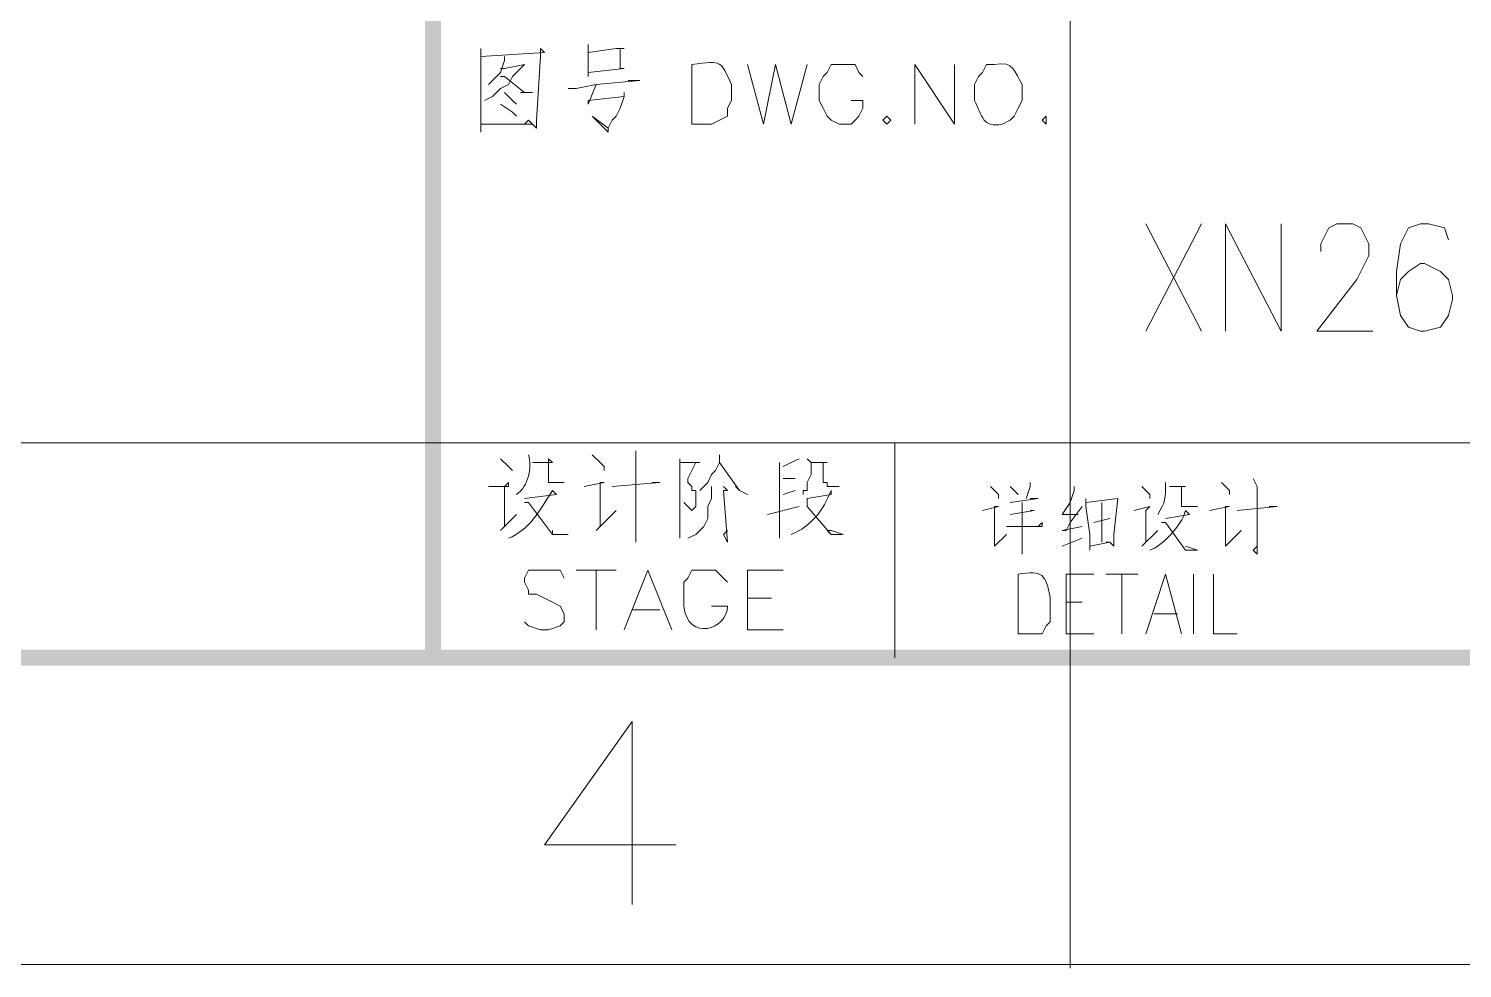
# Model space of a CAD drawing. Header units: millimetres. Extents: x 0 to 825, y 0 to 1167.
# Drawn here: x 695 to 759.8, y 0.1 to 42.6 of the extents above; entities that cross this region are included whole.
import ezdxf

# ---------------------------------------------------------------- set-up
doc = ezdxf.new("R2010")
doc.units = ezdxf.units.MM
doc.layers.add('1', color=7, linetype='Continuous')

msp = doc.modelspace()

# ---------------------------------------------------------------- hatches: boundary and pattern name
h = msp.add_hatch(color=0)
h.dxf.hatch_style = 2
h.paths.add_polyline_path([(712.941732, 14.181732), (713.661732, 14.181732), (712.941732, 82.221732)])
h = msp.add_hatch(color=0)
h.dxf.hatch_style = 2
h.paths.add_polyline_path([(713.661732, 14.181732), (712.941732, 82.221732), (713.661732, 82.221732)])
h = msp.add_hatch(color=0)
h.dxf.hatch_style = 2
h.paths.add_polyline_path([(35.421732, 14.541732), (34.701732, 13.821732), (810.141732, 14.541732)])
h = msp.add_hatch(color=0)
h.dxf.hatch_style = 2
h.paths.add_polyline_path([(34.701732, 13.821732), (810.141732, 14.541732), (810.861732, 13.821732)])
h = msp.add_hatch(color=0)
h.dxf.hatch_style = 2
h.paths.add_polyline_path([(561.201732, 14.541732), (560.481732, 13.821732), (810.141732, 14.541732)])
h = msp.add_hatch(color=0)
h.dxf.hatch_style = 2
h.paths.add_polyline_path([(560.481732, 13.821732), (810.141732, 14.541732), (810.861732, 13.821732)])

# ---------------------------------------------------------------- linework, layer by layer
at = {"layer": '1', "color": 0, "lineweight": 9}
for points in [[(0.321732, 0.321732), (824.361732, 0.321732), (824.361732, 1166.721732), (0.321732, 1166.721732), (0.321732, 0.321732)], [(715.461732, 41.361732), (718.341732, 41.541732)], [(720.321732, 41.541732), (720.321732, 41.901732)], [(716.541732, 40.821732), (717.441732, 41.001732)], [(727.521732, 41.001732), (728.241732, 38.301732), (728.781732, 41.001732), (729.501732, 38.301732), (730.221732, 41.001732)], [(732.741732, 40.461732), (732.561732, 40.641732), (732.381732, 41.001732), (732.201732, 41.001732), (731.661732, 41.001732), (731.301732, 41.001732), (731.121732, 40.641732), (730.941732, 40.461732), (730.761732, 40.101732), (730.761732, 39.381732), (730.941732, 39.021732), (731.121732, 38.661732), (731.301732, 38.481732), (731.661732, 38.301732), (732.201732, 38.301732), (732.381732, 38.481732), (732.561732, 38.661732), (732.741732, 39.021732), (732.741732, 39.381732), (732.201732, 39.381732)], [(735.081732, 38.301732), (735.081732, 41.001732), (736.881732, 38.301732), (736.881732, 41.001732)], [(716.541732, 40.821732), (716.361732, 40.821732)], [(716.541732, 40.461732), (716.361732, 40.461732)], [(720.681732, 40.101732), (720.321732, 39.201732)], [(733.821732, 38.661732), (733.641732, 38.481732), (733.821732, 38.301732), (734.001732, 38.481732), (733.821732, 38.661732)], [(741.021732, 38.661732), (740.841732, 38.481732), (741.021732, 38.301732), (741.021732, 38.481732), (741.021732, 38.661732)], [(745.521732, 28.941732), (748.041732, 33.801732)], [(745.521732, 33.801732), (748.041732, 28.941732)], [(749.121732, 28.941732), (749.121732, 33.801732), (751.641732, 28.941732), (751.641732, 33.801732)], [(753.441732, 32.541732), (753.441732, 32.901732), (753.621732, 33.261732), (753.801732, 33.621732), (754.161732, 33.801732), (754.881732, 33.801732), (755.241732, 33.621732), (755.421732, 33.261732), (755.601732, 32.901732), (755.601732, 32.361732), (755.421732, 32.001732), (755.061732, 31.281732), (753.261732, 28.941732), (755.781732, 28.941732)], [(759.201732, 33.081732), (759.021732, 33.621732), (758.301732, 33.801732), (757.941732, 33.801732), (757.401732, 33.621732), (757.041732, 32.901732), (756.861732, 31.641732), (756.861732, 30.561732), (757.041732, 29.661732), (757.401732, 29.121732), (757.941732, 28.941732), (758.121732, 28.941732), (758.841732, 29.121732), (759.201732, 29.661732), (759.381732, 30.381732), (759.381732, 30.561732), (759.201732, 31.281732), (758.841732, 31.641732), (758.121732, 32.001732), (757.941732, 32.001732), (757.401732, 31.641732), (757.041732, 31.281732), (756.861732, 30.561732)], [(560.841732, 23.901732), (810.501732, 23.901732)], [(734.181732, 14.181732), (734.181732, 23.901732)], [(724.461732, 23.001732), (724.461732, 23.181732)], [(729.141732, 22.281732), (729.681732, 22.281732)], [(740.301732, 22.101732), (740.301732, 21.921732), (740.121732, 21.381732)], [(748.941732, 22.101732), (749.121732, 21.921732), (749.301732, 21.741732), (749.301732, 21.561732)], [(750.381732, 22.281732), (750.561732, 21.921732), (750.561732, 18.861732), (750.381732, 19.041732), (750.561732, 19.221732)], [(716.721732, 21.921732), (715.821732, 21.921732)], [(729.681732, 21.741732), (729.141732, 21.561732)], [(738.501732, 21.921732), (738.681732, 21.741732), (738.861732, 21.561732), (738.861732, 21.381732)], [(739.401732, 21.921732), (739.581732, 21.741732), (739.761732, 21.561732), (739.761732, 21.561732), (739.581732, 21.741732)], [(742.281732, 21.921732), (742.281732, 21.741732), (742.101732, 21.201732), (741.741732, 20.661732), (741.741732, 20.661732), (742.461732, 20.661732)], [(745.341732, 21.921732), (745.701732, 21.561732), (745.701732, 21.381732)], [(746.601732, 21.921732), (747.321732, 21.921732), (747.141732, 21.921732), (747.141732, 21.741732), (747.141732, 21.201732), (747.141732, 21.021732), (747.321732, 21.021732), (747.681732, 21.021732), (747.861732, 21.021732)], [(728.421732, 20.661732), (729.861732, 21.021732)], [(738.141732, 20.841732), (738.861732, 21.021732), (738.681732, 21.021732), (738.681732, 19.401732), (738.681732, 19.221732), (739.221732, 19.761732)], [(739.401732, 21.201732), (740.661732, 21.381732), (740.481732, 21.381732), (740.301732, 21.381732)], [(739.401732, 20.661732), (740.481732, 20.841732), (740.301732, 20.841732)], [(739.941732, 21.201732), (739.941732, 18.861732), (739.941732, 19.221732)], [(742.641732, 21.021732), (742.641732, 21.021732), (742.101732, 20.301732), (741.921732, 19.941732), (741.741732, 19.941732), (742.641732, 20.121732)], [(742.821732, 21.381732), (742.821732, 21.021732), (743.001732, 19.761732), (743.001732, 19.041732), (743.001732, 19.221732), (743.901732, 19.401732), (743.901732, 19.401732), (743.721732, 19.401732)], [(742.821732, 21.201732), (744.261732, 21.381732), (744.261732, 21.381732), (744.081732, 19.761732), (744.081732, 19.401732), (744.081732, 19.221732), (743.901732, 19.401732)], [(743.541732, 19.401732), (743.541732, 21.201732)], [(744.981732, 20.841732), (745.701732, 21.021732), (745.701732, 21.021732), (745.521732, 20.841732), (745.521732, 19.401732), (745.341732, 19.221732), (746.061732, 19.941732)], [(748.401732, 20.841732), (749.301732, 21.021732), (749.121732, 21.021732), (749.121732, 19.401732), (749.121732, 19.221732), (749.841732, 19.941732)], [(749.661732, 20.841732), (751.461732, 21.021732), (751.281732, 21.021732), (751.101732, 21.021732)], [(739.221732, 20.121732), (740.841732, 20.121732), (740.841732, 20.301732), (740.661732, 20.121732)], [(743.181732, 20.301732), (743.901732, 20.481732)], [(746.241732, 20.301732), (746.421732, 20.301732), (747.321732, 19.041732), (747.861732, 19.041732), (747.321732, 19.221732), (747.321732, 19.221732)], [(741.741732, 19.221732), (742.641732, 19.581732)], [(719.241732, 17.781732), (719.061732, 18.141732), (718.521732, 18.141732), (718.161732, 18.141732), (717.621732, 18.141732), (717.441732, 17.781732), (717.441732, 17.601732), (717.621732, 17.241732), (717.621732, 17.061732), (717.981732, 17.061732), (718.701732, 16.701732), (719.061732, 16.521732), (719.061732, 16.521732), (719.241732, 16.161732), (719.241732, 15.801732), (719.061732, 15.621732), (718.521732, 15.441732), (718.161732, 15.441732), (717.621732, 15.621732), (717.441732, 15.801732)], [(719.781732, 18.141732), (721.581732, 18.141732)], [(720.681732, 18.141732), (720.681732, 15.441732)], [(721.941732, 15.441732), (723.021732, 18.141732), (724.101732, 15.441732)], [(727.521732, 15.441732), (727.521732, 18.141732), (729.141732, 18.141732)], [(741.921732, 15.261732), (741.921732, 17.961732), (743.181732, 17.961732)], [(743.721732, 17.961732), (745.161732, 17.961732)], [(744.441732, 17.961732), (744.441732, 15.261732)], [(745.521732, 15.261732), (746.421732, 17.961732), (747.141732, 15.261732)], [(747.681732, 15.261732), (747.681732, 17.961732)], [(748.581732, 17.961732), (748.581732, 15.261732), (749.661732, 15.261732)], [(727.521732, 16.881732), (728.601732, 16.881732)], [(722.301732, 16.341732), (723.561732, 16.341732)], [(741.921732, 16.701732), (742.641732, 16.701732)], [(745.881732, 16.161732), (746.961732, 16.161732)], [(727.521732, 15.441732), (729.141732, 15.441732)], [(741.921732, 15.261732), (743.181732, 15.261732)], [(722.301732, 11.301732), (718.341732, 5.721732), (724.281732, 5.721732)], [(722.301732, 11.301732), (722.301732, 3.021732)]]:
    msp.add_lwpolyline(points, dxfattribs=at)
at = {"layer": '1', "color": 30, "lineweight": 9}
msp.add_lwpolyline([(742.101732, 0.141732), (742.101732, 1166.901732)], dxfattribs=at)
at = {"layer": '1', "color": 0, "lineweight": 5}
for points in [[(717.801732, 38.301732), (715.461732, 38.301732), (715.461732, 37.941732), (715.461732, 41.361732), (715.461732, 41.721732)], [(718.341732, 41.541732), (718.161732, 41.721732), (718.161732, 41.361732), (717.981732, 38.481732), (717.981732, 38.121732), (717.801732, 38.301732), (717.801732, 38.301732), (717.621732, 38.481732), (717.441732, 38.301732)], [(721.941732, 40.821732), (721.761732, 40.821732), (721.761732, 41.721732), (721.761732, 41.721732), (721.941732, 41.721732), (721.581732, 41.721732), (720.321732, 41.541732), (720.321732, 40.461732), (720.321732, 40.641732), (721.941732, 40.821732)], [(717.441732, 41.001732), (717.441732, 41.001732), (716.901732, 40.461732), (716.721732, 40.101732), (716.361732, 39.921732), (716.001732, 39.561732), (715.641732, 39.381732)], [(715.821732, 40.101732), (716.001732, 40.281732), (716.361732, 40.641732), (716.541732, 41.181732), (716.541732, 41.361732)], [(716.541732, 40.461732), (717.441732, 39.741732), (717.801732, 39.741732), (717.441732, 39.741732), (717.261732, 39.741732)], [(719.421732, 39.921732), (719.781732, 39.921732), (720.681732, 40.101732), (722.661732, 40.281732), (722.481732, 40.281732), (722.121732, 40.281732)], [(716.901732, 39.381732), (717.081732, 39.201732), (716.901732, 39.381732), (716.541732, 39.741732)], [(720.321732, 39.201732), (720.321732, 39.381732), (721.941732, 39.561732), (721.941732, 39.741732)], [(721.941732, 39.741732), (721.941732, 39.561732), (721.761732, 39.021732), (721.581732, 38.661732), (721.401732, 38.481732), (721.221732, 38.121732), (721.221732, 37.941732), (721.221732, 37.941732), (720.501732, 38.661732), (721.221732, 38.121732)], [(716.361732, 39.201732), (716.901732, 38.841732), (717.081732, 38.661732)], [(720.501732, 23.361732), (720.861732, 23.001732), (721.041732, 22.821732), (721.041732, 22.641732)], [(722.481732, 19.401732), (722.481732, 23.181732), (722.481732, 23.541732)], [(725.361732, 21.741732), (725.541732, 21.921732), (725.721732, 22.101732), (725.901732, 22.461732), (726.081732, 22.641732), (726.261732, 23.001732), (726.261732, 23.181732), (726.261732, 23.361732)], [(716.901732, 22.641732), (716.721732, 22.821732), (716.361732, 23.181732)], [(717.801732, 23.001732), (718.701732, 23.001732), (718.521732, 23.181732), (718.521732, 23.001732), (718.521732, 22.281732), (718.521732, 22.101732), (718.701732, 22.101732), (719.241732, 22.101732), (719.241732, 22.101732)], [(724.821732, 22.101732), (724.821732, 22.281732), (725.181732, 23.001732), (725.361732, 23.001732), (724.461732, 23.001732), (724.461732, 19.581732), (724.461732, 19.761732), (724.461732, 20.121732)], [(726.261732, 23.001732), (727.161732, 21.741732), (727.521732, 21.561732), (727.161732, 21.741732), (726.981732, 21.921732)], [(728.961732, 23.001732), (728.961732, 19.581732), (728.961732, 20.121732)], [(729.861732, 23.181732), (729.501732, 23.001732), (729.141732, 22.821732)], [(730.041732, 21.561732), (730.041732, 21.741732), (730.221732, 21.741732), (730.221732, 22.101732), (730.401732, 22.461732), (730.401732, 23.001732), (730.221732, 23.181732), (730.401732, 23.001732), (731.121732, 23.001732), (731.121732, 23.001732), (730.941732, 23.001732), (730.941732, 22.641732), (730.941732, 22.281732), (730.941732, 22.101732), (731.121732, 22.101732), (731.121732, 21.921732), (731.301732, 21.921732), (731.661732, 21.921732)], [(716.721732, 21.921732), (716.721732, 22.101732), (716.541732, 21.921732), (716.541732, 20.121732), (716.361732, 19.941732), (717.081732, 20.661732)], [(720.141732, 21.921732), (721.041732, 22.101732), (720.861732, 22.101732), (720.861732, 20.121732), (720.681732, 19.941732), (721.581732, 20.841732)], [(721.401732, 21.921732), (723.561732, 22.101732), (723.381732, 22.101732), (723.201732, 22.101732)], [(724.641732, 21.201732), (725.001732, 20.841732), (725.181732, 21.021732), (725.181732, 21.741732), (725.001732, 21.741732), (725.001732, 21.921732), (724.821732, 22.101732), (724.821732, 22.101732)], [(725.541732, 20.121732), (725.721732, 20.481732), (725.721732, 20.661732), (725.721732, 21.021732), (725.901732, 21.381732), (725.901732, 21.561732), (725.901732, 21.741732), (725.901732, 21.921732)], [(726.441732, 21.921732), (726.621732, 21.741732), (726.441732, 21.741732), (726.621732, 19.401732), (726.441732, 19.761732), (726.621732, 19.941732)], [(718.701732, 19.761732), (717.621732, 21.201732), (717.441732, 21.201732)], [(725.541732, 20.121732), (725.181732, 19.761732), (725.181732, 19.761732), (724.821732, 19.581732)], [(719.421732, 19.761732), (718.701732, 19.761732), (718.701732, 19.941732), (718.701732, 19.761732), (719.421732, 19.761732)], [(722.481732, 19.401732), (722.481732, 19.761732), (722.481732, 19.941732)]]:
    msp.add_lwpolyline(points, dxfattribs=at)
at = {"layer": '1', "color": 0, "lineweight": 9}
for points, knots in [([(725.001732, 38.301732), (725.001732, 38.301732), (725.001732, 41.001732), (725.001732, 41.001732), (726.441732, 41.181732), (726.261732, 41.181732), (726.801732, 40.101732), (726.801732, 40.101732), (726.801732, 39.381732), (726.801732, 39.381732), (726.801732, 39.381732), (726.621732, 39.021732), (726.621732, 39.021732), (726.621732, 39.021732), (726.621732, 38.661732), (726.621732, 38.661732), (726.621732, 38.661732), (726.261732, 38.481732), (726.261732, 38.481732), (726.261732, 38.481732), (725.901732, 38.301732), (725.901732, 38.301732), (725.901732, 38.301732), (725.001732, 38.301732), (725.001732, 38.301732)], [0, 0, 0, 0, 1, 1, 1, 2, 2, 2, 3, 3, 3, 4, 4, 4, 5, 5, 5, 6, 6, 6, 7, 7, 7, 8, 8, 8, 8]), ([(738.681732, 41.001732), (738.681732, 41.001732), (738.321732, 41.001732), (738.321732, 41.001732), (738.321732, 41.001732), (738.141732, 40.641732), (738.141732, 40.641732), (738.141732, 40.641732), (737.961732, 40.461732), (737.961732, 40.461732), (737.961732, 40.461732), (737.781732, 40.101732), (737.781732, 40.101732), (737.781732, 40.101732), (737.781732, 39.381732), (737.781732, 39.381732), (738.141732, 38.661732), (738.141732, 38.121732), (739.041732, 38.301732), (739.041732, 38.301732), (739.401732, 38.481732), (739.401732, 38.481732), (739.401732, 38.481732), (739.581732, 38.661732), (739.581732, 38.661732), (739.581732, 38.661732), (739.761732, 39.021732), (739.761732, 39.021732), (739.761732, 39.021732), (739.941732, 39.381732), (739.941732, 39.381732), (739.941732, 39.381732), (739.941732, 40.101732), (739.941732, 40.101732), (739.581732, 40.641732), (739.581732, 41.181732), (738.681732, 41.001732)], [0, 0, 0, 0, 1, 1, 1, 2, 2, 2, 3, 3, 3, 4, 4, 4, 5, 5, 5, 6, 6, 6, 7, 7, 7, 8, 8, 8, 9, 9, 9, 10, 10, 10, 11, 11, 11, 12, 12, 12, 12]), ([(746.421732, 20.481732), (746.421732, 20.481732), (747.501732, 20.661732), (747.501732, 20.661732), (747.501732, 20.661732), (747.321732, 20.841732), (747.321732, 20.841732), (747.141732, 20.121732), (746.241732, 19.221732), (745.701732, 19.041732)], [0, 0, 0, 0, 1, 1, 1, 2, 2, 2, 3, 3, 3, 3]), ([(726.621732, 17.601732), (726.621732, 17.601732), (726.441732, 17.781732), (726.441732, 17.781732), (726.441732, 17.781732), (726.081732, 18.141732), (726.081732, 18.141732), (726.081732, 18.141732), (725.901732, 18.141732), (725.901732, 18.141732), (725.901732, 18.141732), (725.361732, 18.141732), (725.361732, 18.141732), (725.361732, 18.141732), (725.001732, 18.141732), (725.001732, 18.141732), (725.001732, 18.141732), (724.821732, 17.781732), (724.821732, 17.781732), (724.821732, 17.781732), (724.641732, 17.601732), (724.641732, 17.601732), (724.641732, 17.601732), (724.641732, 17.061732), (724.641732, 17.061732), (724.641732, 17.061732), (724.641732, 16.521732), (724.641732, 16.521732), (724.821732, 14.901732), (726.621732, 15.441732), (726.621732, 16.521732), (726.621732, 16.521732), (725.901732, 16.521732), (725.901732, 16.521732)], [0, 0, 0, 0, 1, 1, 1, 2, 2, 2, 3, 3, 3, 4, 4, 4, 5, 5, 5, 6, 6, 6, 7, 7, 7, 8, 8, 8, 9, 9, 9, 10, 10, 10, 11, 11, 11, 11]), ([(739.761732, 15.261732), (739.761732, 15.261732), (739.761732, 17.961732), (739.761732, 17.961732), (740.841732, 18.141732), (741.021732, 17.961732), (741.201732, 16.881732), (741.201732, 16.881732), (741.201732, 16.341732), (741.201732, 16.341732), (741.201732, 16.341732), (741.201732, 15.801732), (741.201732, 15.801732), (741.201732, 15.801732), (741.021732, 15.621732), (741.021732, 15.621732), (741.021732, 15.621732), (740.841732, 15.261732), (740.841732, 15.261732), (740.841732, 15.261732), (740.481732, 15.261732), (740.481732, 15.261732), (740.481732, 15.261732), (739.761732, 15.261732), (739.761732, 15.261732)], [0, 0, 0, 0, 1, 1, 1, 2, 2, 2, 3, 3, 3, 4, 4, 4, 5, 5, 5, 6, 6, 6, 7, 7, 7, 8, 8, 8, 8])]:
    msp.add_open_spline(points, degree=3, knots=knots, dxfattribs=at)
at = {"layer": '1', "color": 0, "lineweight": 5}
msp.add_open_spline([(717.621732, 23.361732), (717.801732, 22.821732), (717.621732, 21.921732), (717.081732, 21.561732)], degree=3, dxfattribs=at)
at = {"layer": '1', "color": 0, "lineweight": 9}
msp.add_open_spline([(746.421732, 22.101732), (746.421732, 21.381732), (746.421732, 21.201732), (746.061732, 20.661732)], degree=3, dxfattribs=at)
at = {"layer": '1', "color": 0, "lineweight": 5}
for points, knots in [([(717.441732, 21.381732), (717.441732, 21.381732), (718.881732, 21.561732), (718.881732, 21.561732), (718.881732, 21.561732), (718.701732, 21.741732), (718.701732, 21.741732), (718.161732, 20.841732), (717.621732, 19.941732), (716.721732, 19.581732)], [0, 0, 0, 0, 1, 1, 1, 2, 2, 2, 3, 3, 3, 3]), ([(731.301732, 19.761732), (731.301732, 19.761732), (731.841732, 19.761732), (731.841732, 19.761732), (731.841732, 19.761732), (731.301732, 19.941732), (731.301732, 19.941732), (731.301732, 19.941732), (731.121732, 19.941732), (731.121732, 19.941732), (731.121732, 19.941732), (731.301732, 19.761732), (731.301732, 19.761732), (731.301732, 19.761732), (730.221732, 21.021732), (730.221732, 21.021732), (730.221732, 21.021732), (730.221732, 21.201732), (730.221732, 21.201732), (730.221732, 21.201732), (730.221732, 21.381732), (730.221732, 21.381732), (730.221732, 21.381732), (730.221732, 21.381732), (730.221732, 21.381732), (730.221732, 21.381732), (731.301732, 21.561732), (731.301732, 21.561732), (731.301732, 21.561732), (731.301732, 21.741732), (731.301732, 21.741732), (730.941732, 20.841732), (730.401732, 20.121732), (729.501732, 19.761732)], [0, 0, 0, 0, 1, 1, 1, 2, 2, 2, 3, 3, 3, 4, 4, 4, 5, 5, 5, 6, 6, 6, 7, 7, 7, 8, 8, 8, 9, 9, 9, 10, 10, 10, 11, 11, 11, 11])]:
    msp.add_open_spline(points, degree=3, knots=knots, dxfattribs=at)

doc.saveas('drawing.dxf')
